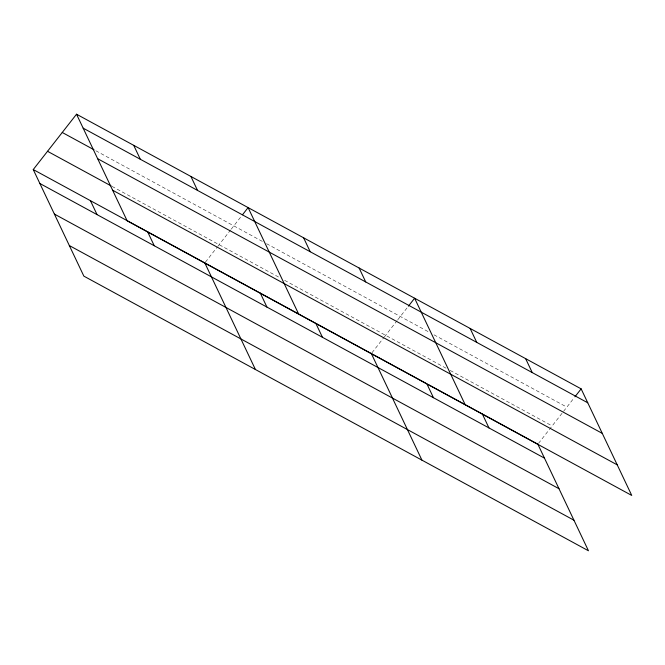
<?xml version="1.0" encoding="UTF-8"?>
<svg xmlns="http://www.w3.org/2000/svg" width="665" height="665" viewBox="0 0 665 665"><rect width="100%" height="100%" fill="white"/><g stroke="black" fill="none" stroke-linecap="round" stroke-linejoin="round"><path stroke-width="0.5" stroke-dasharray="3.33 2.49" d="M205.435 262.143L217.239 247.056M217.862 246.266L230.622 229.949M231.262 229.134L241.27 216.333M371.959 352.783L383.755 337.695M384.378 336.897L397.138 320.58M397.778 319.765L407.795 306.964M538.475 443.414L574.311 397.603M95.843 150.756L262.933 241.711M266.574 243.689L428.543 331.843M434.004 334.819L566.863 407.13M111.986 186.375L279.159 277.363M284.62 280.339L446.589 368.493M450.23 370.472L552.141 425.949"/><path stroke-width="1" d="M427.753 384.279L537.86 444.212L588.467 550.786L83.856 276.133L33.25 169.558L76.533 114.214L581.144 388.867L631.75 495.442L127.14 220.788L76.533 114.214M242.517 214.745L248.103 207.596L298.71 314.171M408.41 306.174L414.619 298.228L465.234 404.81M574.934 396.806L581.144 388.867M83.15 128.145L587.76 402.799M62.252 132.476L94.023 149.766M97.672 158.719L602.274 433.372M47.531 151.296L111.08 185.876M112.626 190.215L617.236 464.868M33.25 169.558L426.847 383.788L433.464 397.72M39.867 183.49L544.477 458.143M54.38 214.064L558.991 488.717M69.343 245.56L573.945 520.213M525.633 358.651L532.249 372.591M470.13 328.444L476.747 342.375M482.349 413.996L488.966 427.936M359.117 268.02L365.733 281.952M371.336 353.572L421.943 460.155M303.606 237.804L310.223 251.744M315.833 323.365L322.45 337.296M260.323 293.149L266.939 307.089M190.913 176.466L197.53 190.398M204.82 262.941L255.427 369.516M133.723 145.344L140.34 159.276M147.63 231.811L154.247 245.742M90.44 200.689L97.057 214.62"/></g></svg>
